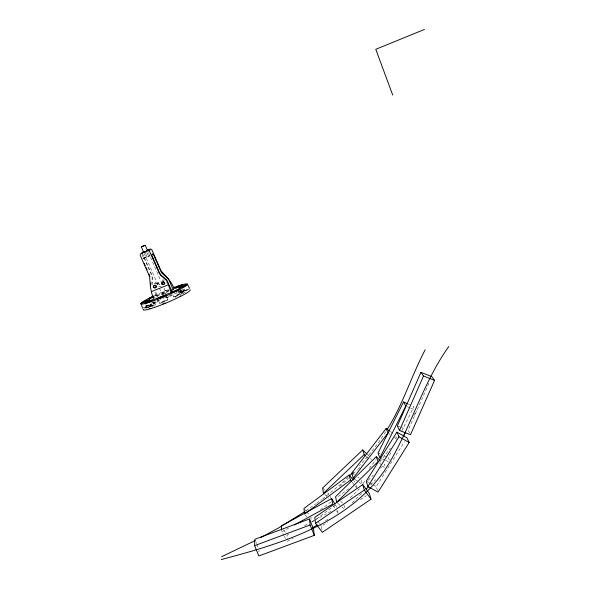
<?xml version="1.0" encoding="UTF-8"?>
<svg xmlns="http://www.w3.org/2000/svg" width="589" height="589" viewBox="0 0 589 589"><rect width="100%" height="100%" fill="white"/><g stroke="black" fill="none" stroke-linecap="round" stroke-linejoin="round"><path stroke-width="0.44" stroke-dasharray="2.94 2.21" d="M148.995 307.2C156.284 300.795 137.951 308.997 148.082 307.591M258.969 551.908L259.013 550.288M145.255 306.729L145.984 308.261C143.134 306.714 151.41 303.681 150.747 306.206M153.685 304.925L148.767 306.979L153.685 304.925L154.34 306.413M428.866 383.321L408.155 430.125L409.708 433.195M389.388 460.016L388.409 457.543L391.707 450.968M401.61 431.244L413.986 406.594L411.578 405.519M413.898 415.679L416.379 410.754M377.527 490.549L376.253 486.617L404.452 441.632M385.633 431.833L377.763 443.613L367.205 457.16L359.437 465.693M154.009 284.34L155.761 282.094L158.294 282.433L159.31 284.752L157.8 286.725M162.417 280.673L163.322 279.481M166.635 282.47L165.877 283.456M369.332 468.351L376.077 459.619M362.934 483.731L365.18 480.823M379.802 461.938L390.485 448.141M154.922 292.623L156.578 296.377L157.565 295.141L169.087 290.487M159.31 284.752L158.058 282.705L155.761 282.094M182.222 291.798L182.973 293.329L182.303 291.71L187.044 289.773L182.237 291.849L182.862 293.263L183.415 293.241M350.3 497.742L359.481 488.745M368.007 480.388L373.257 475.242M380.465 468.174L384.403 464.316L385.029 466.002M352.17 502.778L362.014 493.14M370.54 484.791L375.789 479.652M339.75 486.536L348.43 478.312M353.106 473.887L357.111 470.088M357.781 469.462L361.786 465.663M348.217 477.031L339.846 484.946L322.47 499.104M182.862 293.263L187.133 291.312M170.766 294.191L171.392 295.626L168.844 296.952L166.753 297.629L166.032 296.134M182.693 289.862L183.628 291.341L181.029 292.689L178.975 293.344L178.496 291.621M166.658 297.563L171.392 295.626M178.872 293.27L183.628 291.341M142.015 254.492L143.657 258.232L149.297 255.567M142.943 258.446L149.069 255.574M145.903 308.187L150.666 306.125L150.099 304.69M157.278 300.228L157.896 301.73L155.231 303.099L153.221 303.74L152.499 302.282M153.147 303.652L157.896 301.73M320.445 509.684L331.533 501.497M338.189 496.586L350.013 487.847M312.236 522.016L337.364 503.47M306 510.751L315.733 503.867M316.484 503.337L321.727 499.634M321.955 529.732L321.469 526.227L327.455 522.149M360.394 499.686L366.38 495.607M162.454 294.537L163.573 293.948M288.779 527.98L281.594 531.874L283.788 535.519M288.603 534.319L287.005 535.187L287.211 539.583M304.535 525.69L308.518 523.533M311.699 521.81L314.092 520.514M314.887 520.087L332.417 510.589M287.292 541.343L292.873 538.324M325.548 520.639L327.94 519.343M179.049 291.305L179.888 290.9M164.883 293.815L165.553 293.491M143.657 258.232L150.254 255.589M180.367 290.686L182.075 290.038M143.348 258.542L149.65 255.994M159.354 286.843L161.195 286.099M156.578 296.377L169.028 291.349M164.287 293.639L165.634 293.145M152.205 306.972L153.081 306.633M154.134 301.84L153.044 302.209M178.246 291.886L182.995 289.847M175.331 296.252C187.133 292.91 173.424 293.852 175.978 297.681M397.339 425.957L399.835 426.915M400.667 427.239L404.827 428.844M378.042 453L380.435 454.045M384.426 455.798L388.409 457.543M381.451 458.595L384.691 460.016M385.5 460.37L388.74 461.783M408.368 404.083L410.776 405.158M407.419 406.741L409.863 407.838M410.673 408.199L413.934 409.657M366.27 481.125L368.574 482.391M369.347 482.818L372.417 484.504M373.183 484.931L376.253 486.617M351.854 472.989L354.114 474.557M357.884 477.164L359.393 478.209M355.3 479.571L358.127 481.522M358.834 482.016L362.375 484.452M390.323 431.457L392.407 432.937M388.747 433.438L390.161 434.432M394.402 437.428L397.229 439.423M340.611 501.298L342.489 503.021M337.946 503.426L341.134 506.341M341.767 506.93L343.681 508.675M379.309 462.844L384.381 467.592M324.782 494.488L328.728 498.242M322.625 487.979L324.568 489.834M327.808 492.919L329.104 494.156M367.249 454.303L369.178 456.188M366.181 456.504L368.802 459.052M305.117 514.786L306.854 516.906M304.55 509.117L306.265 511.208M306.832 511.907L309.689 515.39M352.156 482.295L354.453 485.159M355.027 485.881L357.324 488.745M353.672 480.653L354.799 482.067M317.861 521.456L319.407 523.503M319.923 524.188L321.469 526.227M155.702 292.122L157.565 295.141M284.222 536.248L285.54 538.434M283.736 529.739L285.606 532.854M335.355 504.861L336.731 507.217M333.565 505.649L334.854 507.851M336.577 510.796L338.3 513.741M166.591 296.731L167.99 299.749M154.392 301.966L155.386 304.138A4.528 0.464 -23.1 0 1 149.805 307.002M156.991 295.317L157.631 296.723M395.874 436.412L396.552 437.914M180.3 289.788L181.92 293.425M154.605 296.885L155.165 298.152M145.498 253.204L147.147 256.951M162.535 292.475L164.103 296.157M144.231 253.55L158.787 286.71M159.435 288.168L162.292 294.684M142.354 253.226L151.734 274.481L152.441 276.911L152.168 284.634M143.893 257.673L151.425 274.805C153.339 278.707 150.747 283.059 152.441 286.983M148.465 252.688L161.386 282.175M163.948 288.028L166.164 293.086M146.808 252.173L148.435 255.884M179.932 291.047L180.565 292.549M172.673 294.691L173.645 296.981M158.323 300.257L159.619 303.32M145.77 304.66L147.066 307.708M255.876 541.851L256.576 543.544M256.929 544.391L258.328 547.777M370.739 458.242L371.269 459.84M361.145 480.123L362.125 483.591M356.397 485.233L356.86 486.993M343.917 504.979L344.786 509.036M337.666 510.464L337.983 512.099M330.562 496.284L330.885 498.066M310.83 516.781L311.117 519.262M163.661 280.578A1.296 1.259 26.9 0 1 164.073 280.305M163.72 280.511A1.296 1.259 26.9 0 1 164.132 280.239M155.356 284.163A1.296 1.252 26.8 0 1 157.153 283.589A1.296 1.252 26.8 0 1 157.602 285.422L157.543 285.488A1.296 1.252 26.8 0 0 157.094 283.655A1.296 1.252 26.8 0 0 155.297 284.237M154.281 295.685A25.504 2.474 -22.9 0 1 168.756 289.435M168.991 290.186A4.351 0.412 -22.9 0 1 163.727 292.358A4.351 0.412 -22.9 0 1 163.286 291.953A4.351 0.412 -22.9 0 1 168.432 289.67M155.076 295.671A4.388 0.42 -23 0 1 155.422 296.274M182.597 289.626A4.366 0.442 -22.9 0 1 184.254 289.56A4.366 0.442 -22.9 0 1 179.115 291.938A4.366 0.442 -22.9 0 1 176.796 292.313M177.576 291.82A4.366 0.442 -22.9 0 1 178.099 291.54M178.717 291.238A4.366 0.442 -22.9 0 1 179.431 290.907M180.227 290.554A4.366 0.442 -22.9 0 1 181.051 290.215M188.576 289.317A4.432 0.456 -22.8 0 1 182.273 292.203A4.432 0.456 -22.8 0 1 182.273 291.393A4.432 0.456 -22.8 0 1 188.576 289.044M161.776 302.834A4.55 0.471 -23 0 1 161.011 302.319A4.55 0.471 -23 0 1 167.674 299.713A4.55 0.471 -23 0 1 164.044 301.951M163.278 302.267A4.55 0.471 -23 0 1 162.52 302.562M149.039 307.274A4.528 0.464 -23.1 0 1 149.002 306.435A4.528 0.464 -23.1 0 1 155.378 304.123M157.881 300.316A4.388 0.442 -23 0 1 157.337 300.611M154.333 301.958A4.388 0.442 -23 0 1 151.66 302.901M144.489 308.246A25.467 2.643 -23 0 1 163.632 298.299M164.434 297.953A25.467 2.643 -23 0 1 187.781 289.759M166.282 300.515L161.334 302.599L166.282 300.515M175.338 296.635A4.513 0.471 -22.9 0 0 181.92 293.528A4.513 0.471 -22.9 0 0 176.096 295.442A4.513 0.471 -22.9 0 0 175.338 296.635M145.778 306.972A4.462 0.449 -23.1 0 0 151.778 303.99A4.462 0.449 -23.1 0 0 145.476 306.251A4.462 0.449 -23.1 0 0 145.778 306.972"/><path stroke-width="0.88" d="M254.581 545.657L254.823 539.31L309.475 518.968L313.554 529.187L314.283 535.357L258.865 555.972L254.581 545.657L310.138 524.983L309.475 518.968M150.519 282.934L150.379 286.615M420.944 372.344L397.339 425.957L399.489 430.5L410.481 434.734L434.579 380.384L431.825 376.636L420.944 372.344L423.513 376.025L434.579 380.384M399.489 430.5L423.513 376.025M403.561 401.926L378.042 453L379.831 457.881L405.784 406.012L403.561 401.926L407.573 403.723M403.575 436.213L405.644 432.105M425.199 349.763C411.416 375.87 402.935 404.555 387.054 429.602M396.868 432.127L366.27 481.125L367.882 486.543L378.035 492.117L409.186 442.486L406.881 437.76L396.868 432.127L399.011 436.773L409.186 442.486M367.882 486.543L399.011 436.773M448.781 346.516C421.385 384.801 410.054 431.59 384.389 470.788C347.252 524.055 280.975 543.787 221.287 559.55M171.097 292.593L167.541 282.168L166.444 280.349L160.399 275.056L159.045 272.825L149.834 251.783A1.657 1.612 33.4 0 0 147.67 250.885L141.205 253.506A1.664 1.612 33 0 0 140.359 255.619L149.613 276.639C150.313 284.428 150.328 292.078 154.134 299.44L171.097 292.593L171.973 291.356L166.724 280.011L160.694 274.732L159.347 272.508L151.748 255.147L153.214 253.896L160.716 271.043L162.041 273.244L167.998 278.457L169.08 280.254L173.181 289.67L171.105 290.51M173.181 289.67L174.027 288.492C171.436 281.071 165.833 276.351 161.003 270.734L151.962 250.06A1.627 1.583 33.7 0 0 149.834 249.176L146.661 250.465M389.624 430.964L386.141 428.512L351.854 472.989L353.179 478.106L354.593 479.078M353.179 478.106L388.033 432.937L386.141 428.512M376.283 456.711L335.59 496.696L336.672 502.262L378.035 461.658L376.283 456.711L380.03 460.223M365.946 489.29L368.574 486.72M362.736 449.915L322.625 487.979L323.464 493.236L364.216 454.59L362.736 449.915L366.601 453.677M349.505 475.816L353.371 472.164M141.684 253.741L141.964 252.917L149.739 249.655L149.952 250.148M141.47 253.255L143.9 251.82M353.106 479.947L349.152 475.006L303.983 508.425L304.535 514.079M305.264 513.534L350.433 480.145L349.152 475.006M304.506 511.812L278.914 527.781L260.802 537.551M362.772 484.585L314.776 517.363L315.527 523.349L322.33 532.353L371.033 499.17L369.377 493.56L362.772 484.585L364.326 490.055L371.033 499.17M315.527 523.349L364.326 490.055M147.162 249.721L145.211 245.252L141.286 246.857L143.252 251.326M141.286 246.857L145.211 245.252M180.065 296.238L180.632 295.914M334.898 504.074L331.688 498.581L281.395 525.852L281.535 530.152M294.367 524.954L332.704 504.177L331.688 498.581M312.796 527.545L317.581 524.954M255.295 540.525L221.655 556.693M164.257 303.423L165.185 303.018M424.455 29.45L375.789 49.292L392.701 95.057M152.183 254.315L153.214 253.896M151.741 291.481L168.631 284.664M147.67 250.273L149.739 249.655M162.512 304.034L163.293 303.791M149.974 308.4L149.437 308.4M364.216 454.59L365.526 455.864M350.433 480.145L351.581 481.581M187.552 284.465L189.474 288.345M144.901 251.834L145.174 252.453M144.217 263.32L145.174 265.484M146.124 267.656L147.081 269.821M148.988 274.15L149.937 276.307M149.105 250.156L149.319 250.649M310.138 524.983L314.283 535.357M140.933 303.291L142.619 308.297M142.523 253.226A1.634 1.583 33.3 0 1 143.488 251.753M164.581 282.742A1.296 1.259 26.9 0 1 163.411 281.954M164.338 282.352A1.311 1.274 26.7 0 1 163.867 284.215A1.311 1.274 26.7 0 1 162.041 283.464A1.311 1.274 26.7 0 1 163.006 281.807M163.536 281.814A1.311 1.274 26.7 0 1 163.985 282.013M156.497 286.018A1.296 1.252 26.8 0 1 156.24 285.989M155.754 285.775A1.296 1.252 26.8 0 1 155.415 285.437M156.335 286.136A1.311 1.274 26.6 0 1 155.496 287.594A1.311 1.274 26.6 0 1 153.898 286.931A1.311 1.274 26.6 0 1 154.333 285.304M173.652 287.565A25.504 2.474 -22.9 0 1 182.958 287.734A25.504 2.474 -22.9 0 1 146.153 303.239A25.504 2.474 -22.9 0 1 153.508 296.053M154.06 296.922A4.388 0.42 -23 0 1 148.943 298.66A4.388 0.42 -23 0 1 153.538 296.252M190.107 289.81A25.467 2.643 -23 0 1 165.965 303.033A25.467 2.643 -23 0 1 143.525 309.129M161.813 283.957A1.311 1.274 26.6 0 0 164.073 284.141A1.311 1.274 26.6 0 0 163.057 282.131A1.311 1.274 26.6 0 0 161.813 283.957M153.574 287.255A1.311 1.274 26.5 0 0 155.827 287.491A1.311 1.274 26.5 0 0 154.855 285.459A1.311 1.274 26.5 0 0 153.574 287.255M176.369 287.888A4.373 0.42 -22.8 0 0 182.752 284.914A4.373 0.42 -22.8 0 0 177.098 286.806A4.373 0.42 -22.8 0 0 176.369 287.888M180.344 287.785A4.44 0.434 -22.8 0 0 186.809 284.767A4.44 0.434 -22.8 0 0 181.044 286.688A4.44 0.434 -22.8 0 0 180.344 287.785M173.387 292.151A4.513 0.449 -22.9 0 0 179.976 289.066A4.513 0.449 -22.9 0 0 174.153 290.995A4.513 0.449 -22.9 0 0 173.387 292.151M159.302 298.498A4.557 0.449 -23 0 0 165.995 295.361A4.557 0.449 -23 0 0 160.193 297.283A4.557 0.449 -23 0 0 159.302 298.498M146.69 302.93A4.535 0.442 -23 0 0 153.39 299.801A4.535 0.442 -23 0 0 147.692 301.686A4.535 0.442 -23 0 0 146.69 302.93M143.193 302.79A4.462 0.427 -23 0 0 149.805 299.713A4.462 0.427 -23 0 0 144.202 301.568A4.462 0.427 -23 0 0 143.193 302.79"/></g></svg>
